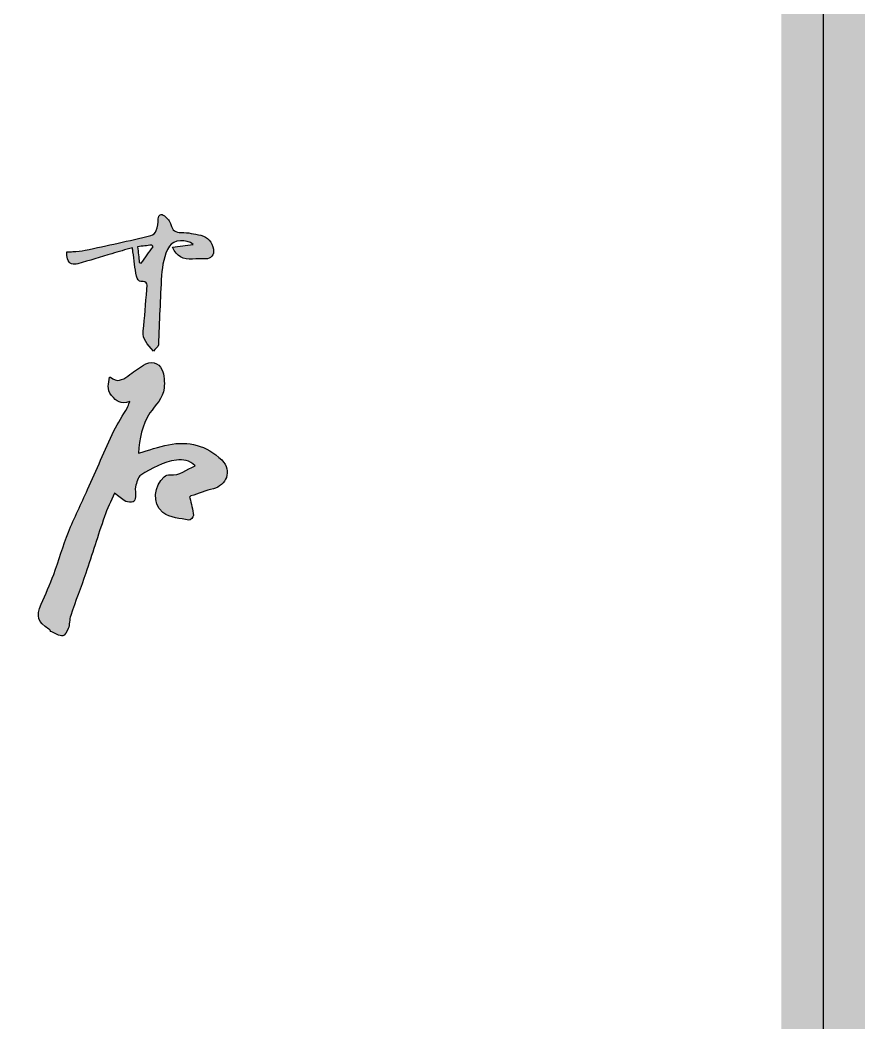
# Model space of a CAD drawing. Extents: x -191212 to 1245715665, y -234495 to 250873.
# Drawn here: x 210980 to 211988, y 198217 to 199416 of the extents above; entities that cross this region are included whole.
import ezdxf

# ---------------------------------------------------------------- set-up
doc = ezdxf.new("R2010")
doc.units = 0
doc.header["$LTSCALE"] = 500
doc.layers.get('0').update_dxf_attribs({"linetype": 'CONTINUOUS'})
doc.layers.add('TWT_TITLE', color=7, linetype='CONTINUOUS')

# ---------------------------------------------------------------- blocks, each defined once
blk = doc.blocks.new('vdab')
h = blk.add_hatch(color=256)
edge = h.paths.add_edge_path()
edge.add_spline(control_points=[(580105, -397014.9), (580089.9, -397011.7), (580074.4, -397007.9), (580059.1, -397008.2)], knot_values=[18, 18, 18, 18, 19, 19, 19, 19], degree=3, periodic=0)
edge.add_spline(control_points=[(580059.1, -397008.2), (580043.9, -397008.5), (580037.5, -397003.7), (580033.8, -396989.2)], knot_values=[17, 17, 17, 17, 18, 18, 18, 18], degree=3, periodic=0)
edge.add_spline(control_points=[(580033.8, -396989.2), (580031.8, -396981.4), (580024.9, -396974), (580018.4, -396968.5)], knot_values=[16, 16, 16, 16, 17, 17, 17, 17], degree=3, periodic=0)
edge.add_spline(control_points=[(580018.4, -396968.5), (580010.4, -396961.9), (580004.8, -396965.6), (580003.6, -396975.9)], knot_values=[15, 15, 15, 15, 16, 16, 16, 16], degree=3, periodic=0)
edge.add_spline(control_points=[(580003.6, -396975.9), (580002.7, -396985.3), (580002.1, -396994.9), (579998.9, -397003.6)], knot_values=[14, 14, 14, 14, 15, 15, 15, 15], degree=3, periodic=0)
edge.add_spline(control_points=[(579998.9, -397003.6), (579997.1, -397008.7), (579991.2, -397014.5), (579986.1, -397015.7)], knot_values=[13, 13, 13, 13, 14, 14, 14, 14], degree=3, periodic=0)
edge.add_spline(control_points=[(579986.1, -397015.7), (579933.8, -397028), (579881.4, -397039.4), (579828.9, -397050.7)], knot_values=[12, 12, 12, 12, 13, 13, 13, 13], degree=3, periodic=0)
edge.add_spline(control_points=[(579828.9, -397050.7), (579819.3, -397052.7), (579809.4, -397053), (579799.6, -397053.8)], knot_values=[11, 11, 11, 11, 12, 12, 12, 12], degree=3, periodic=0)
edge.add_spline(control_points=[(579799.6, -397053.8), (579794.9, -397054.2), (579790.2, -397054), (579785.5, -397054)], knot_values=[10, 10, 10, 10, 11, 11, 11, 11], degree=3, periodic=0)
edge.add_spline(control_points=[(579785.5, -397054), (579785.8, -397059.8), (579784.8, -397066), (579786.5, -397071.3)], knot_values=[9, 9, 9, 9, 10, 10, 10, 10], degree=3, periodic=0)
edge.add_spline(control_points=[(579786.5, -397071.3), (579790.6, -397083.5), (579800.6, -397085.9), (579811.8, -397082.8)], knot_values=[8, 8, 8, 8, 9, 9, 9, 9], degree=3, periodic=0)
edge.add_spline(control_points=[(579811.8, -397082.8), (579838.9, -397075.1), (579865.9, -397066.8), (579893, -397058.8)], knot_values=[7, 7, 7, 7, 8, 8, 8, 8], degree=3, periodic=0)
edge.add_spline(control_points=[(579893, -397058.8), (579908.9, -397054.1), (579924.9, -397049.4), (579941.9, -397044.5)], knot_values=[6, 6, 6, 6, 7, 7, 7, 7], degree=3, periodic=0)
edge.add_spline(control_points=[(579941.9, -397044.5), (579942.6, -397049.9), (579942.8, -397052.1), (579943.1, -397054.4)], knot_values=[5, 5, 5, 5, 6, 6, 6, 6], degree=3, periodic=0)
edge.add_spline(control_points=[(579943.1, -397054.4), (579945.7, -397073.9), (579947.7, -397093.5), (579951.3, -397112.8)], knot_values=[4, 4, 4, 4, 5, 5, 5, 5], degree=3, periodic=0)
edge.add_spline(control_points=[(579951.3, -397112.8), (579952.2, -397117.8), (579958.7, -397125.7), (579962.1, -397125.4)], knot_values=[3, 3, 3, 3, 4, 4, 4, 4], degree=3, periodic=0)
edge.add_spline(control_points=[(579962.1, -397125.4), (579979.7, -397123.8), (579977.1, -397134.5), (579976.1, -397145.2)], knot_values=[2, 2, 2, 2, 3, 3, 3, 3], degree=3, periodic=0)
edge.add_spline(control_points=[(579976.1, -397145.2), (579973.3, -397178), (579971.5, -397210.9), (579967.6, -397243.5)], knot_values=[1, 1, 1, 1, 2, 2, 2, 2], degree=3, periodic=0)
edge.add_spline(control_points=[(579967.6, -397243.5), (579965.1, -397263.8), (579977.7, -397275.2), (579992, -397291.5)], knot_values=[0, 0, 0, 0, 1, 1, 1, 1], degree=3, periodic=0)
edge.add_spline(control_points=[(579992, -397291.5), (579996.5, -397286.1), (580003.5, -397281.7), (580003.8, -397277)], knot_values=[27, 27, 27, 27, 28, 28, 28, 28], degree=3, periodic=0)
edge.add_spline(control_points=[(580003.8, -397277), (580006.7, -397221.6), (580007.6, -397166), (580011.5, -397110.6)], knot_values=[26, 26, 26, 26, 27, 27, 27, 27], degree=3, periodic=0)
edge.add_spline(control_points=[(580011.5, -397110.6), (580013.2, -397086.7), (580016.9, -397062.3), (580030.2, -397040.8)], knot_values=[25, 25, 25, 25, 26, 26, 26, 26], degree=3, periodic=0)
edge.add_spline(control_points=[(580030.2, -397040.8), (580039.3, -397026), (580071.9, -397022.3), (580086.8, -397037.2)], knot_values=[24, 24, 24, 24, 25, 25, 25, 25], degree=3, periodic=0)
edge.add_spline(control_points=[(580086.8, -397037.2), (580069.5, -397039.3), (580053.8, -397041.4), (580037.8, -397043.4)], knot_values=[23, 23, 23, 23, 24, 24, 24, 24], degree=3, periodic=0)
edge.add_spline(control_points=[(580037.8, -397043.4), (580047.5, -397065.4), (580063.4, -397073.3), (580085.2, -397071.6)], knot_values=[22, 22, 22, 22, 23, 23, 23, 23], degree=3, periodic=0)
edge.add_spline(control_points=[(580085.2, -397071.6), (580095.5, -397070.8), (580105.9, -397071.5), (580116.3, -397071.5)], knot_values=[21, 21, 21, 21, 22, 22, 22, 22], degree=3, periodic=0)
edge.add_spline(control_points=[(580116.3, -397071.5), (580129.3, -397071.5), (580137.7, -397061.4), (580135.3, -397048.3)], knot_values=[20, 20, 20, 20, 21, 21, 21, 21], degree=3, periodic=0)
edge.add_spline(control_points=[(580135.3, -397048.3), (580132, -397031), (580122.5, -397018.8), (580105, -397014.9)], knot_values=[19, 19, 19, 19, 20, 20, 20, 20], degree=3, periodic=0)
edge = h.paths.add_edge_path(flags=16)
edge.add_spline(control_points=[(579987.8, -397038.2), (579988.9, -397039.6), (579990, -397040.9), (579991.1, -397042.3)], knot_values=[3, 3, 3, 3, 4, 4, 4, 4], degree=3, periodic=0)
edge.add_spline(control_points=[(579991.1, -397042.3), (579981.7, -397055.3), (579972.3, -397068.3), (579962.9, -397081.2)], knot_values=[2, 2, 2, 2, 3, 3, 3, 3], degree=3, periodic=0)
edge.add_spline(control_points=[(579962.9, -397081.2), (579961.4, -397080.8), (579959.9, -397080.4), (579958.3, -397080)], knot_values=[1, 1, 1, 1, 2, 2, 2, 2], degree=3, periodic=0)
edge.add_spline(control_points=[(579958.3, -397080), (579957.1, -397067.9), (579955.8, -397055.8), (579954.3, -397042.2)], knot_values=[0, 0, 0, 0, 1, 1, 1, 1], degree=3, periodic=0)
edge.add_spline(control_points=[(579954.3, -397042.2), (579966.2, -397040.8), (579977, -397039.5), (579987.8, -397038.2)], knot_values=[4, 4, 4, 4, 5, 5, 5, 5], degree=3, periodic=0)
edge = h.paths.add_edge_path()
edge.add_spline(control_points=[(579956.2, -397535.4), (579958.3, -397501.1), (579964.9, -397468.4), (579983.8, -397439.4)], knot_values=[8, 8, 8, 8, 9, 9, 9, 9], degree=3, periodic=0)
edge.add_spline(control_points=[(579983.8, -397439.4), (579996.1, -397420.3), (580015.6, -397404.6), (580017.6, -397380.5)], knot_values=[7, 7, 7, 7, 8, 8, 8, 8], degree=3, periodic=0)
edge.add_spline(control_points=[(580017.6, -397380.5), (580018.8, -397365.7), (580017.9, -397349.1), (580012.4, -397335.7)], knot_values=[6, 6, 6, 6, 7, 7, 7, 7], degree=3, periodic=0)
edge.add_spline(control_points=[(580012.4, -397335.7), (580004.9, -397318), (579984.1, -397314.6), (579968, -397325.1)], knot_values=[5, 5, 5, 5, 6, 6, 6, 6], degree=3, periodic=0)
edge.add_spline(control_points=[(579968, -397325.1), (579955.5, -397333.5), (579943.2, -397342.2), (579931, -397351.1)], knot_values=[4, 4, 4, 4, 5, 5, 5, 5], degree=3, periodic=0)
edge.add_spline(control_points=[(579931, -397351.1), (579917.8, -397360.6), (579904.6, -397367.5), (579889.8, -397354)], knot_values=[3, 3, 3, 3, 4, 4, 4, 4], degree=3, periodic=0)
edge.add_spline(control_points=[(579889.8, -397354), (579889.4, -397353.5), (579888, -397354), (579887, -397354.1)], knot_values=[2, 2, 2, 2, 3, 3, 3, 3], degree=3, periodic=0)
edge.add_spline(control_points=[(579887, -397354.1), (579884.8, -397368.9), (579879.9, -397382.3), (579892, -397397.5)], knot_values=[1, 1, 1, 1, 2, 2, 2, 2], degree=3, periodic=0)
edge.add_spline(control_points=[(579892, -397397.5), (579903.4, -397411.9), (579914, -397419.8), (579935.4, -397412.4)], knot_values=[0, 0, 0, 0, 1, 1, 1, 1], degree=3, periodic=0)
edge.add_spline(control_points=[(579935.4, -397412.4), (579932.5, -397419.9), (579931.7, -397423.5), (579929.9, -397426.6)], knot_values=[40, 40, 40, 40, 41, 41, 41, 41], degree=3, periodic=0)
edge.add_spline(control_points=[(579929.9, -397426.6), (579919.2, -397445.2), (579906.8, -397463), (579897.7, -397482.3)], knot_values=[39, 39, 39, 39, 40, 40, 40, 40], degree=3, periodic=0)
edge.add_spline(control_points=[(579897.7, -397482.3), (579875.9, -397528.6), (579855.9, -397575.8), (579834.9, -397622.5)], knot_values=[38, 38, 38, 38, 39, 39, 39, 39], degree=3, periodic=0)
edge.add_spline(control_points=[(579834.9, -397622.5), (579819.7, -397656.4), (579802.8, -397689.6), (579789, -397724)], knot_values=[37, 37, 37, 37, 38, 38, 38, 38], degree=3, periodic=0)
edge.add_spline(control_points=[(579789, -397724), (579775.8, -397757.2), (579766.2, -397791.8), (579753.9, -397825.2)], knot_values=[36, 36, 36, 36, 37, 37, 37, 37], degree=3, periodic=0)
edge.add_spline(control_points=[(579753.9, -397825.2), (579745, -397849.4), (579734.2, -397872.8), (579724, -397896.5)], knot_values=[35, 35, 35, 35, 36, 36, 36, 36], degree=3, periodic=0)
edge.add_spline(control_points=[(579724, -397896.5), (579711.4, -397925.9), (579715.4, -397939.1), (579742.5, -397955.9)], knot_values=[34, 34, 34, 34, 35, 35, 35, 35], degree=3, periodic=0)
edge.add_spline(control_points=[(579742.5, -397955.9), (579745.1, -397957.5), (579746.4, -397961.5), (579749.1, -397962.6)], knot_values=[33, 33, 33, 33, 34, 34, 34, 34], degree=3, periodic=0)
edge.add_spline(control_points=[(579749.1, -397962.6), (579757.7, -397966.5), (579766.8, -397972.1), (579775.6, -397972)], knot_values=[32, 32, 32, 32, 33, 33, 33, 33], degree=3, periodic=0)
edge.add_spline(control_points=[(579775.6, -397972), (579780.1, -397971.8), (579786.2, -397961.5), (579788.5, -397954.7)], knot_values=[31, 31, 31, 31, 32, 32, 32, 32], degree=3, periodic=0)
edge.add_spline(control_points=[(579788.5, -397954.7), (579791.9, -397944.7), (579791.3, -397933.2), (579794.6, -397923.2)], knot_values=[30, 30, 30, 30, 31, 31, 31, 31], degree=3, periodic=0)
edge.add_spline(control_points=[(579794.6, -397923.2), (579806, -397889.4), (579818.8, -397856.2), (579830.2, -397822.5)], knot_values=[29, 29, 29, 29, 30, 30, 30, 30], degree=3, periodic=0)
edge.add_spline(control_points=[(579830.2, -397822.5), (579845.5, -397777.5), (579859.5, -397732.1), (579875, -397687.1)], knot_values=[28, 28, 28, 28, 29, 29, 29, 29], degree=3, periodic=0)
edge.add_spline(control_points=[(579875, -397687.1), (579881.5, -397668.3), (579890.4, -397650.3), (579898.7, -397630.7)], knot_values=[27, 27, 27, 27, 28, 28, 28, 28], degree=3, periodic=0)
edge.add_spline(control_points=[(579898.7, -397630.7), (579908.9, -397638.3), (579916.7, -397645.6), (579925.9, -397650.6)], knot_values=[26, 26, 26, 26, 27, 27, 27, 27], degree=3, periodic=0)
edge.add_spline(control_points=[(579925.9, -397650.6), (579930.7, -397653.2), (579938.2, -397653.6), (579943.6, -397652)], knot_values=[25, 25, 25, 25, 26, 26, 26, 26], degree=3, periodic=0)
edge.add_spline(control_points=[(579943.6, -397652), (579946.5, -397651.2), (579948.7, -397644.2), (579949.1, -397639.7)], knot_values=[24, 24, 24, 24, 25, 25, 25, 25], degree=3, periodic=0)
edge.add_spline(control_points=[(579949.1, -397639.7), (579949.9, -397631.8), (579947.4, -397623.3), (579949.3, -397615.9)], knot_values=[23, 23, 23, 23, 24, 24, 24, 24], degree=3, periodic=0)
edge.add_spline(control_points=[(579949.3, -397615.9), (579951.7, -397605.8), (579954.5, -397592.4), (579961.7, -397587.8)], knot_values=[22, 22, 22, 22, 23, 23, 23, 23], degree=3, periodic=0)
edge.add_spline(control_points=[(579961.7, -397587.8), (579988, -397571.3), (580015.5, -397556.4), (580047.1, -397552)], knot_values=[21, 21, 21, 21, 22, 22, 22, 22], degree=3, periodic=0)
edge.add_spline(control_points=[(580047.1, -397552), (580062.8, -397549.9), (580077.8, -397552.1), (580091.4, -397566)], knot_values=[20, 20, 20, 20, 21, 21, 21, 21], degree=3, periodic=0)
edge.add_spline(control_points=[(580091.4, -397566), (580070.8, -397574.6), (580054.8, -397589.7), (580031.7, -397587.3)], knot_values=[19, 19, 19, 19, 20, 20, 20, 20], degree=3, periodic=0)
edge.add_spline(control_points=[(580031.7, -397587.3), (580027.1, -397586.8), (580020.9, -397589), (580017.3, -397592.1)], knot_values=[18, 18, 18, 18, 19, 19, 19, 19], degree=3, periodic=0)
edge.add_spline(control_points=[(580017.3, -397592.1), (579993.7, -397613), (579987.9, -397655.8), (580014.2, -397676.9)], knot_values=[17, 17, 17, 17, 18, 18, 18, 18], degree=3, periodic=0)
edge.add_spline(control_points=[(580014.2, -397676.9), (580032.7, -397691.7), (580055.6, -397690.5), (580076.8, -397695.4)], knot_values=[16, 16, 16, 16, 17, 17, 17, 17], degree=3, periodic=0)
edge.add_spline(control_points=[(580076.8, -397695.4), (580079.6, -397696.1), (580087.9, -397687.9), (580087.5, -397684.5)], knot_values=[15, 15, 15, 15, 16, 16, 16, 16], degree=3, periodic=0)
edge.add_spline(control_points=[(580087.5, -397684.5), (580086.1, -397670.3), (580082.2, -397656.3), (580079.3, -397642.1)], knot_values=[14, 14, 14, 14, 15, 15, 15, 15], degree=3, periodic=0)
edge.add_spline(control_points=[(580079.3, -397642.1), (580077.1, -397640.8), (580079.1, -397638.6), (580081.5, -397637.8)], knot_values=[13, 13, 13, 13, 14, 14, 14, 14], degree=3, periodic=0)
edge.add_spline(control_points=[(580081.5, -397637.8), (580099.3, -397631.8), (580116.9, -397624.8), (580135.1, -397620.4)], knot_values=[12, 12, 12, 12, 13, 13, 13, 13], degree=3, periodic=0)
edge.add_spline(control_points=[(580135.1, -397620.4), (580164.4, -397613.1), (580182.1, -397578.2), (580155.1, -397551.8)], knot_values=[11, 11, 11, 11, 12, 12, 12, 12], degree=3, periodic=0)
edge.add_spline(control_points=[(580155.1, -397551.8), (580119, -397516.6), (580076.1, -397505.8), (580027.9, -397515.4)], knot_values=[10, 10, 10, 10, 11, 11, 11, 11], degree=3, periodic=0)
edge.add_spline(control_points=[(580027.9, -397515.4), (580004.2, -397520.2), (579981.2, -397528.4), (579956.2, -397535.4)], knot_values=[9, 9, 9, 9, 10, 10, 10, 10], degree=3, periodic=0)
blk.add_lwpolyline([(573172.1, -388465.1), (581591, -388465.1), (581591, -468465.1), (573172.1, -468465.1)], close=True)
for points in [[(580003.6, -396975.9), (580004.8, -396965.6), (580010.4, -396961.9), (580018.4, -396968.5)], [(580018.4, -396968.5), (580024.9, -396974), (580031.8, -396981.4), (580033.8, -396989.2)], [(579998.9, -397003.6), (580002.1, -396994.9), (580002.7, -396985.3), (580003.6, -396975.9)], [(580033.8, -396989.2), (580037.5, -397003.7), (580043.9, -397008.5), (580059.1, -397008.2)], [(579828.9, -397050.7), (579881.4, -397039.4), (579933.8, -397028), (579986.1, -397015.7)], [(579986.1, -397015.7), (579991.2, -397014.5), (579997.1, -397008.7), (579998.9, -397003.6)], [(580059.1, -397008.2), (580074.4, -397007.9), (580089.9, -397011.7), (580105, -397014.9)], [(580105, -397014.9), (580122.5, -397018.8), (580132, -397031), (580135.3, -397048.3)], [(579987.8, -397038.2), (579977, -397039.5), (579966.2, -397040.8), (579954.3, -397042.2)], [(579954.3, -397042.2), (579955.8, -397055.8), (579957.1, -397067.9), (579958.3, -397080)], [(579962.9, -397081.2), (579972.3, -397068.3), (579981.7, -397055.3), (579991.1, -397042.3)], [(579991.1, -397042.3), (579990, -397040.9), (579988.9, -397039.6), (579987.8, -397038.2)], [(580030.2, -397040.8), (580016.9, -397062.3), (580013.2, -397086.7), (580011.5, -397110.6)], [(580086.8, -397037.2), (580071.9, -397022.3), (580039.3, -397026), (580030.2, -397040.8)], [(580037.8, -397043.4), (580053.8, -397041.4), (580069.5, -397039.3), (580086.8, -397037.2)], [(580085.2, -397071.6), (580063.4, -397073.3), (580047.5, -397065.4), (580037.8, -397043.4)], [(579786.5, -397071.3), (579784.8, -397066), (579785.8, -397059.8), (579785.5, -397054)], [(579785.5, -397054), (579790.2, -397054), (579794.9, -397054.2), (579799.6, -397053.8)], [(579799.6, -397053.8), (579809.4, -397053), (579819.3, -397052.7), (579828.9, -397050.7)], [(579893, -397058.8), (579865.9, -397066.8), (579838.9, -397075.1), (579811.8, -397082.8)], [(579941.9, -397044.5), (579924.9, -397049.4), (579908.9, -397054.1), (579893, -397058.8)], [(579943.1, -397054.4), (579942.8, -397052.1), (579942.6, -397049.9), (579941.9, -397044.5)], [(579951.3, -397112.8), (579947.7, -397093.5), (579945.7, -397073.9), (579943.1, -397054.4)], [(580135.3, -397048.3), (580137.7, -397061.4), (580129.3, -397071.5), (580116.3, -397071.5)], [(579811.8, -397082.8), (579800.6, -397085.9), (579790.6, -397083.5), (579786.5, -397071.3)], [(579958.3, -397080), (579959.9, -397080.4), (579961.4, -397080.8), (579962.9, -397081.2)], [(580116.3, -397071.5), (580105.9, -397071.5), (580095.5, -397070.8), (580085.2, -397071.6)], [(579962.1, -397125.4), (579958.7, -397125.7), (579952.2, -397117.8), (579951.3, -397112.8)], [(580011.5, -397110.6), (580007.6, -397166), (580006.7, -397221.6), (580003.8, -397277)], [(579976.1, -397145.2), (579977.1, -397134.5), (579979.7, -397123.8), (579962.1, -397125.4)], [(579967.6, -397243.5), (579971.5, -397210.9), (579973.3, -397178), (579976.1, -397145.2)], [(579992, -397291.5), (579977.7, -397275.2), (579965.1, -397263.8), (579967.6, -397243.5)], [(580003.8, -397277), (580003.5, -397281.7), (579996.5, -397286.1), (579992, -397291.5)], [(579931, -397351.1), (579943.2, -397342.2), (579955.5, -397333.5), (579968, -397325.1)], [(579968, -397325.1), (579984.1, -397314.6), (580004.9, -397318), (580012.4, -397335.7)], [(579892, -397397.5), (579879.9, -397382.3), (579884.8, -397368.9), (579887, -397354.1)], [(579887, -397354.1), (579888, -397354), (579889.4, -397353.5), (579889.8, -397354)], [(579889.8, -397354), (579904.6, -397367.5), (579917.8, -397360.6), (579931, -397351.1)], [(580012.4, -397335.7), (580017.9, -397349.1), (580018.8, -397365.7), (580017.6, -397380.5)], [(579935.4, -397412.4), (579914, -397419.8), (579903.4, -397411.9), (579892, -397397.5)], [(580017.6, -397380.5), (580015.6, -397404.6), (579996.1, -397420.3), (579983.8, -397439.4)], [(579897.7, -397482.3), (579906.8, -397463), (579919.2, -397445.2), (579929.9, -397426.6)], [(579929.9, -397426.6), (579931.7, -397423.5), (579932.5, -397419.9), (579935.4, -397412.4)], [(579983.8, -397439.4), (579964.9, -397468.4), (579958.3, -397501.1), (579956.2, -397535.4)], [(579834.9, -397622.5), (579855.9, -397575.8), (579875.9, -397528.6), (579897.7, -397482.3)], [(579956.2, -397535.4), (579981.2, -397528.4), (580004.2, -397520.2), (580027.9, -397515.4)], [(580027.9, -397515.4), (580076.1, -397505.8), (580119, -397516.6), (580155.1, -397551.8)], [(580047.1, -397552), (580015.5, -397556.4), (579988, -397571.3), (579961.7, -397587.8)], [(580031.7, -397587.3), (580054.8, -397589.7), (580070.8, -397574.6), (580091.4, -397566)], [(580091.4, -397566), (580077.8, -397552.1), (580062.8, -397549.9), (580047.1, -397552)], [(580155.1, -397551.8), (580182.1, -397578.2), (580164.4, -397613.1), (580135.1, -397620.4)], [(579961.7, -397587.8), (579954.5, -397592.4), (579951.7, -397605.8), (579949.3, -397615.9)], [(580014.2, -397676.9), (579987.9, -397655.8), (579993.7, -397613), (580017.3, -397592.1)], [(580017.3, -397592.1), (580020.9, -397589), (580027.1, -397586.8), (580031.7, -397587.3)], [(579949.3, -397615.9), (579947.4, -397623.3), (579949.9, -397631.8), (579949.1, -397639.7)], [(579789, -397724), (579802.8, -397689.6), (579819.7, -397656.4), (579834.9, -397622.5)], [(579898.7, -397630.7), (579890.4, -397650.3), (579881.5, -397668.3), (579875, -397687.1)], [(579925.9, -397650.6), (579916.7, -397645.6), (579908.9, -397638.3), (579898.7, -397630.7)], [(579949.1, -397639.7), (579948.7, -397644.2), (579946.5, -397651.2), (579943.6, -397652)], [(580081.5, -397637.8), (580079.1, -397638.6), (580077.1, -397640.8), (580079.3, -397642.1)], [(580079.3, -397642.1), (580082.2, -397656.3), (580086.1, -397670.3), (580087.5, -397684.5)], [(580135.1, -397620.4), (580116.9, -397624.8), (580099.3, -397631.8), (580081.5, -397637.8)], [(579943.6, -397652), (579938.2, -397653.6), (579930.7, -397653.2), (579925.9, -397650.6)], [(579875, -397687.1), (579859.5, -397732.1), (579845.5, -397777.5), (579830.2, -397822.5)], [(580076.8, -397695.4), (580055.6, -397690.5), (580032.7, -397691.7), (580014.2, -397676.9)], [(580087.5, -397684.5), (580087.9, -397687.9), (580079.6, -397696.1), (580076.8, -397695.4)], [(579753.9, -397825.2), (579766.2, -397791.8), (579775.8, -397757.2), (579789, -397724)], [(579724, -397896.5), (579734.2, -397872.8), (579745, -397849.4), (579753.9, -397825.2)], [(579830.2, -397822.5), (579818.8, -397856.2), (579806, -397889.4), (579794.6, -397923.2)], [(579742.5, -397955.9), (579715.4, -397939.1), (579711.4, -397925.9), (579724, -397896.5)], [(579794.6, -397923.2), (579791.3, -397933.2), (579791.9, -397944.7), (579788.5, -397954.7)], [(579749.1, -397962.6), (579746.4, -397961.5), (579745.1, -397957.5), (579742.5, -397955.9)], [(579775.6, -397972), (579766.8, -397972.1), (579757.7, -397966.5), (579749.1, -397962.6)], [(579788.5, -397954.7), (579786.2, -397961.5), (579780.1, -397971.8), (579775.6, -397972)]]:
    blk.add_open_spline(points, degree=3)

msp = doc.modelspace()

# ---------------------------------------------------------------- linework, layer by layer
at = {"layer": 'TWT_TITLE', "color": 4, "const_width": 100}
msp.add_lwpolyline([(156038.4, 163433.3), (211938.4, 163433.3), (211938.4, 203433.3), (156038.4, 203433.3)], close=True, dxfattribs=at)

# ---------------------------------------------------------------- block references
at = {"xscale": 0.5, "yscale": 0.5, "zscale": 0.5}
msp.add_blockref('vdab', (-78857.1, 397665.9), dxfattribs=at)

doc.saveas('drawing.dxf')
